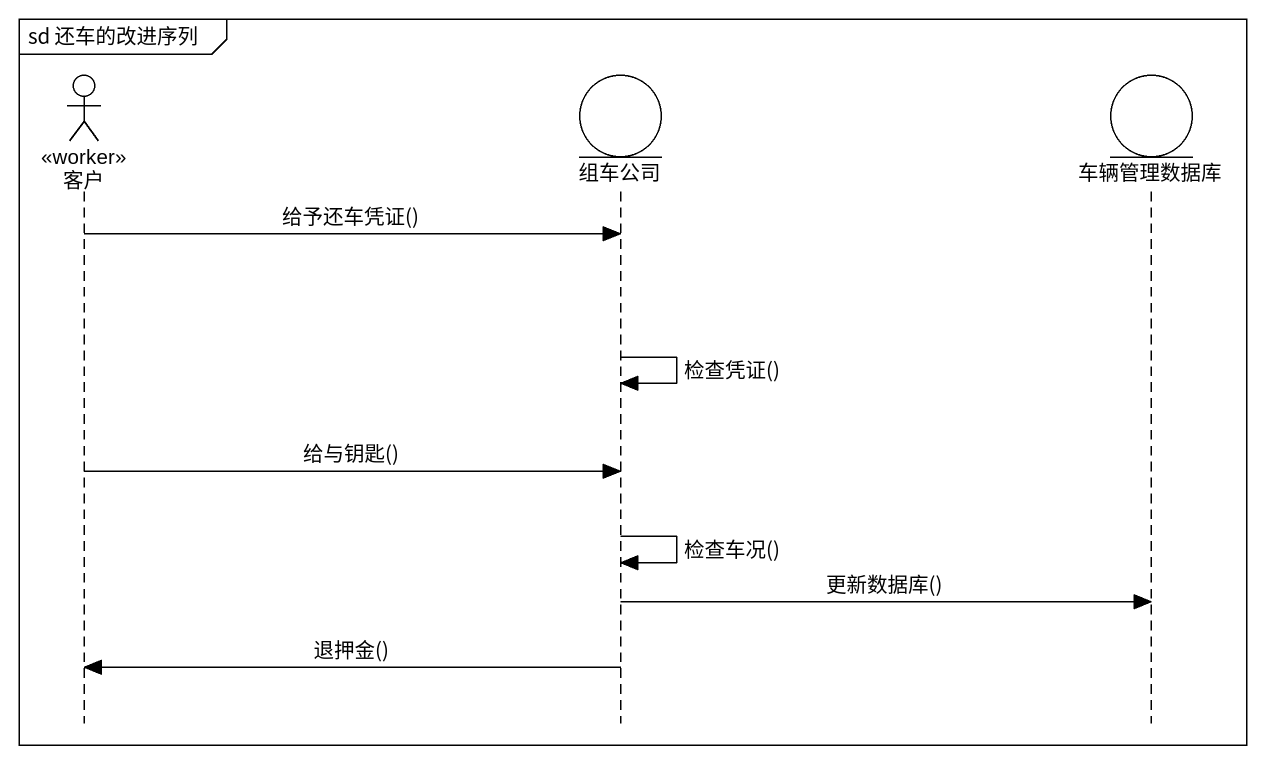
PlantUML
@startuml
mainframe sd 还车的改进序列
hide footbox
actor 客户 <<worker>>
entity 组车公司
entity 车辆管理数据库

客户 -> 组车公司 : 给予还车凭证()
组车公司 -> 组车公司 : 检查凭证()
客户 -> 组车公司 : 给与钥匙()
组车公司 -> 组车公司 : 检查车况()
组车公司 -> 车辆管理数据库 : 更新数据库()
组车公司 -> 客户 : 退押金()
@enduml
